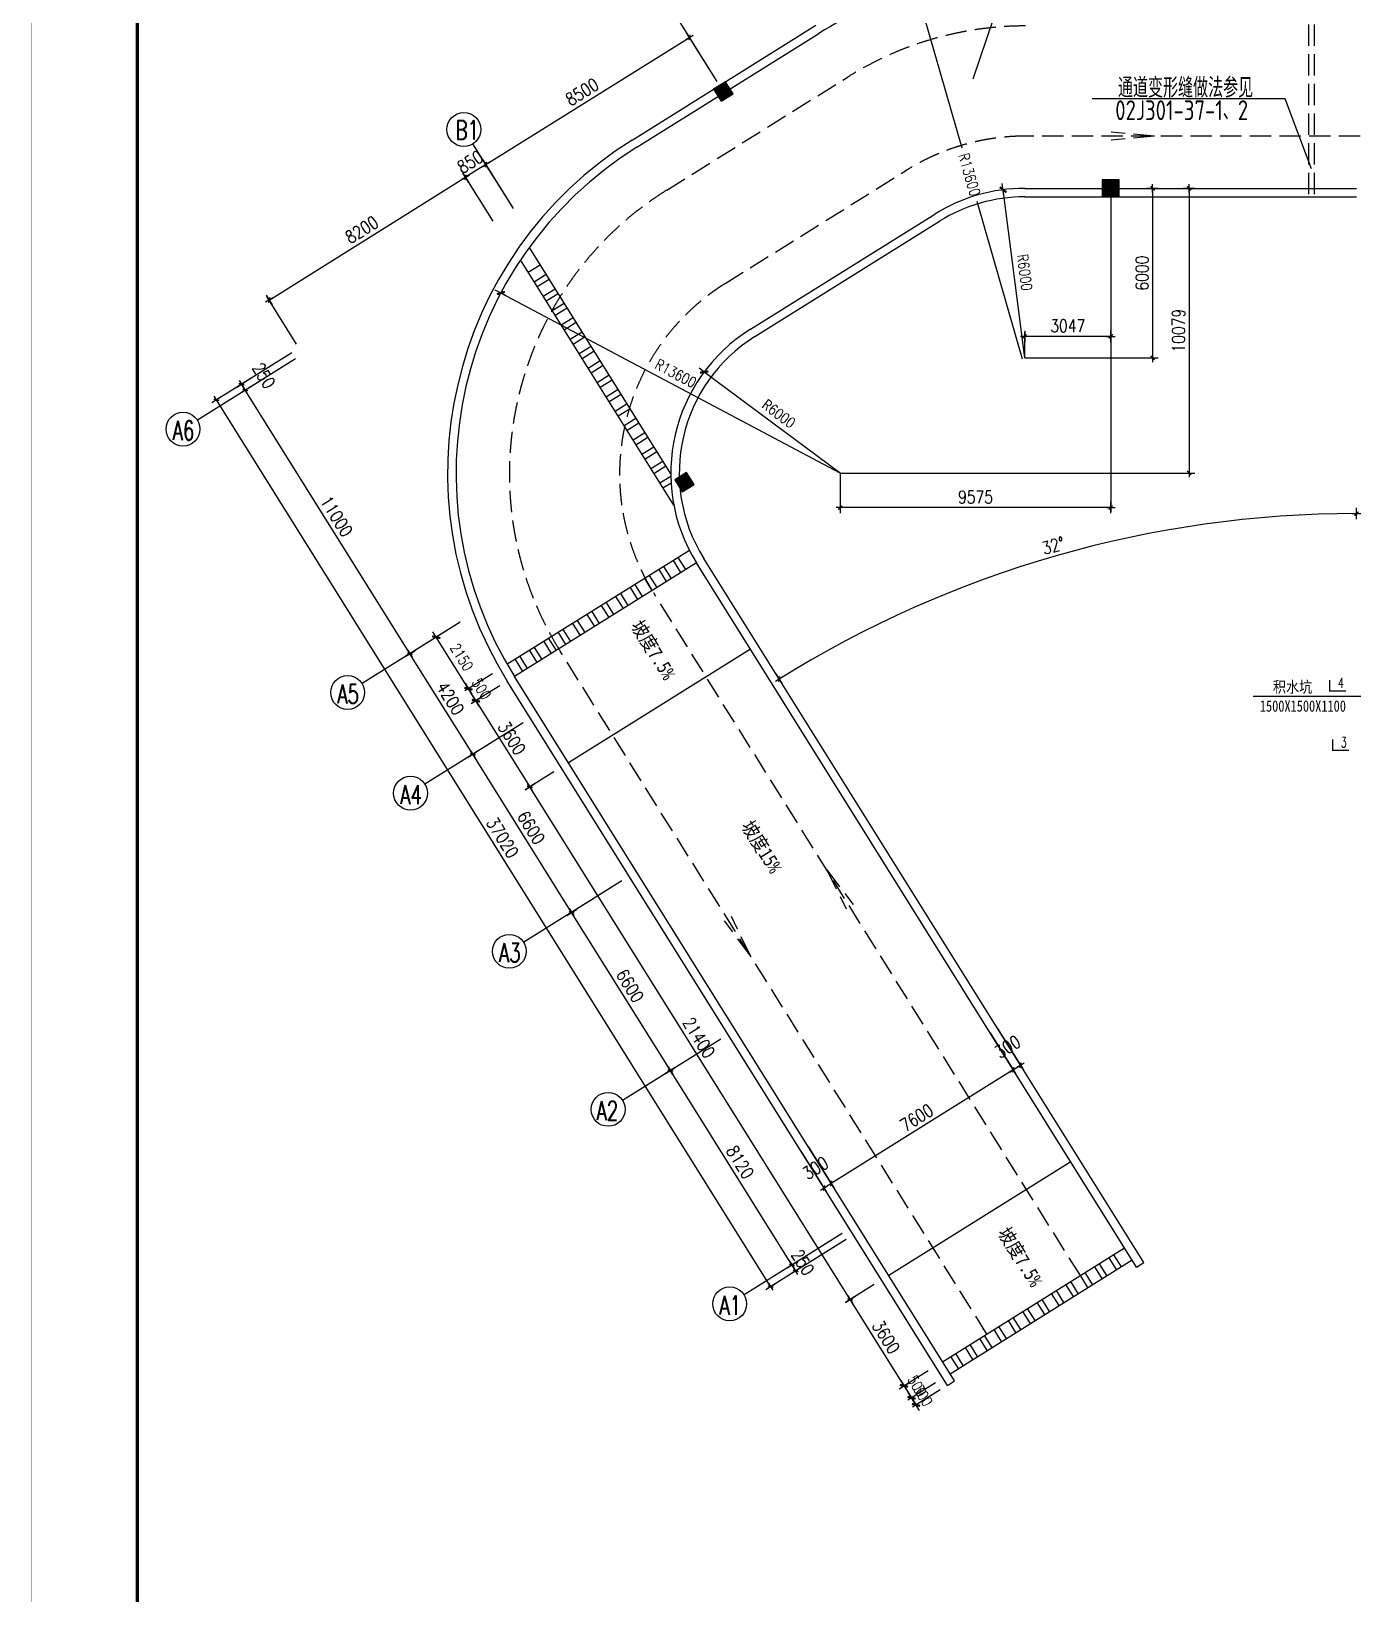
# Model space of a CAD drawing. Extents: x 953929 to 1132291, y -67290 to 107124.
# Drawn here: x 953929 to 1000710, y -5051 to 50266 of the extents above; entities that cross this region are included whole.
import ezdxf
from ezdxf.enums import TextEntityAlignment as Align

# ---------------------------------------------------------------- set-up
doc = ezdxf.new("R2010")
doc.units = 0
doc.header["$MEASUREMENT"] = 0
doc.linetypes.add('DASH', pattern=[0.35, 0.25, -0.1])
doc.layers.get('0').update_dxf_attribs({"linetype": 'CONTINUOUS'})
doc.layers.get('DEFPOINTS').update_dxf_attribs({"linetype": 'CONTINUOUS'})
for name, color, linetype in [('COLUMN', 4, 'CONTINUOUS'), ('DIM', 7, 'CONTINUOUS'), ('LAYER2', 1, 'CONTINUOUS'), ('WINDOWS', 4, 'CONTINUOUS'), ('柱子', 2, 'CONTINUOUS'), ('阳台', 4, 'CONTINUOUS')]:
    doc.layers.add(name, color=color, linetype=linetype)
doc.styles.add('CHINA', font='SimSun.ttf', dxfattribs={"width": 0.85, "height": 150})
doc.styles.add('DIM_FONT', font='SIMPLEX.shx', dxfattribs={"width": 0.8})
doc.styles.add('ROMANC', font='ROMANC', dxfattribs={"height": 0.2})
doc.styles.add('TSS', font='tssdeng.shx', dxfattribs={"width": 0.85, "bigfont": 'tssdchn.shx'})
doc.dimstyles.new('NORMAL', dxfattribs={"dimtxt": 450, "dimasz": 1, "dimexe": 150, "dimexo": 0, "dimgap": 150, "dimtad": 1, "dimdec": 0, "dimzin": 0, "dimdsep": 46, "dimtxsty": 'DIM_FONT', "dimblk1": '1', "dimblk2": '1', "dimsah": 1, "dimcen": 0, "dimclrd": 4, "dimclre": 4, "dimclrt": 4, "dimadec": 0, "dimazin": 0, "dimtfac": 1, "dimtdec": 0, "dimtmove": 0, "dimatfit": 3, "dimldrblk": '1', "dimfxl": 0, "dimtolj": 1, "dimtzin": 0, "dimarcsym": 0})
doc.dimstyles.get("Standard").update_dxf_attribs({"dimtxt": 375, "dimasz": 1, "dimexe": 150, "dimexo": 0, "dimgap": 200, "dimtad": 1, "dimdec": 0, "dimzin": 0, "dimdsep": 46, "dimtxsty": 'DIM_FONT', "dimblk1": '_DIMX', "dimblk2": '_DIMX', "dimsah": 1, "dimcen": 200, "dimclrd": 256, "dimclre": 256, "dimclrt": 4, "dimadec": 0, "dimazin": 0, "dimtfac": 1, "dimtdec": 0, "dimtix": 1, "dimtmove": 2, "dimatfit": 3, "dimldrblk": '_DIMX', "dimfxl": 0, "dimtolj": 1, "dimtzin": 0, "dimarcsym": 0})

# ---------------------------------------------------------------- blocks, each defined once
blk = doc.blocks.new('ZHU')
at = {"layer": '柱子'}
h = blk.add_hatch(color=256, dxfattribs=at)
h.paths.add_polyline_path([(300, -300), (300, 300), (-300, 300)])
h.paths.add_polyline_path([(-300, 300), (-300, -300), (300, -300)], flags=16)
blk.add_line((-300, 300), (300, -300), dxfattribs=at)
blk.add_lwpolyline([(-300, -300), (300, -300), (300, 300), (-300, 300)], close=True, dxfattribs=at)
blk = doc.blocks.new('1')
at = {"layer": 'DIM'}
for p, q in [((-150, 0), (150, 0)), ((0, -200), (0, 200))]:
    blk.add_line(p, q, dxfattribs=at)
at = {"layer": 'DIM', "const_width": 45}
blk.add_lwpolyline([(-71, -71), (71, 71)], dxfattribs=at)
blk = doc.blocks.new('*D39')
at = {"layer": 'DEFPOINTS', "color": 0}
for p in [(987877, 14807), (981432, 10779), (982249, 9473)]:
    blk.add_point(p, dxfattribs=at)
at = {"layer": 'DIM', "color": 4}
for p, q in [((987877, 14807), (988773, 13373)), ((988693, 13499), (982249, 9473)), ((981432, 10779), (982328, 9345))]:
    blk.add_line(p, q, dxfattribs=at)
for p, rotation in [((988694, 13500), 31.99999999999917), ((982249, 9473), 211.9999999999991)]:
    blk.add_blockref('1', p, dxfattribs=dict(at, rotation=rotation))
at = {"layer": 'DIM', "color": 4, "insert": (985273, 11804), "char_height": 450, "attachment_point": 5, "rotation": 32, "style": 'DIM_FONT'}
blk.add_mtext('\\A1;7600', dxfattribs=at)
blk = doc.blocks.new('*D40')
at = {"layer": 'DEFPOINTS', "color": 0}
for p in [(988132, 14966), (987877, 14807), (988948, 13659)]:
    blk.add_point(p, dxfattribs=at)
at = {"layer": 'DIM', "color": 4}
for p, q in [((988132, 14966), (989028, 13532)), ((987877, 14807), (988773, 13373)), ((988693, 13499), (988692, 13499)), ((988694, 13500), (988948, 13659)), ((988949, 13659), (988950, 13660))]:
    blk.add_line(p, q, dxfattribs=at)
for p, rotation in [((988948, 13659), 212.0000000000207), ((988694, 13500), 32.00000000002067)]:
    blk.add_blockref('1', p, dxfattribs=dict(at, rotation=rotation))
at = {"layer": 'DIM', "color": 4, "insert": (988492, 14311), "char_height": 450, "attachment_point": 5, "rotation": 32, "style": 'DIM_FONT'}
blk.add_mtext('\\A1;300', dxfattribs=at)
blk = doc.blocks.new('*D41')
at = {"layer": 'DEFPOINTS', "color": 0}
for p in [(981178, 10620), (981432, 10779), (981994, 9314)]:
    blk.add_point(p, dxfattribs=at)
at = {"layer": 'DIM', "color": 4}
for p, q in [((981178, 10620), (982074, 9186)), ((981432, 10779), (982328, 9345)), ((982249, 9473), (981994, 9314)), ((982249, 9473), (982250, 9474)), ((981993, 9313), (981993, 9313))]:
    blk.add_line(p, q, dxfattribs=at)
for p, rotation in [((981994, 9314), 32.00000000001653), ((982249, 9473), 212.0000000000165)]:
    blk.add_blockref('1', p, dxfattribs=dict(at, rotation=rotation))
at = {"layer": 'DIM', "color": 4, "insert": (981691, 10022), "char_height": 450, "attachment_point": 5, "rotation": 32, "style": 'DIM_FONT'}
blk.add_mtext('\\A1;300', dxfattribs=at)
blk = doc.blocks.new('*D42')
at = {"layer": 'DEFPOINTS', "color": 0}
for p in [(983768, 5895), (982919, 5364), (985676, 2842)]:
    blk.add_point(p, dxfattribs=at)
at = {"layer": 'DIM', "color": 4}
for p, q in [((983768, 5895), (982791, 5285)), ((984826, 2312), (982919, 5364)), ((985676, 2842), (984699, 2232))]:
    blk.add_line(p, q, dxfattribs=at)
for p, rotation in [((982919, 5364), 121.9999999999939), ((984826, 2311), 301.9999999999939)]:
    blk.add_blockref('1', p, dxfattribs=dict(at, rotation=rotation))
at = {"layer": 'DIM', "color": 4, "insert": (984190, 4037), "char_height": 450, "attachment_point": 5, "rotation": 302, "style": 'DIM_FONT'}
blk.add_mtext('\\A1;3600', dxfattribs=at)
blk = doc.blocks.new('*D43')
at = {"layer": 'DEFPOINTS', "color": 0}
for p in [(972428, 24044), (971578, 23513), (983768, 5895)]:
    blk.add_point(p, dxfattribs=at)
at = {"layer": 'DIM', "color": 4}
for p, q in [((972428, 24044), (971451, 23433)), ((982918, 5365), (971579, 23512)), ((983768, 5895), (982791, 5285))]:
    blk.add_line(p, q, dxfattribs=at)
for p, rotation in [((971578, 23513), 121.9999999999992), ((982919, 5364), 301.9999999999992)]:
    blk.add_blockref('1', p, dxfattribs=dict(at, rotation=rotation))
at = {"layer": 'DIM', "color": 4, "insert": (977566, 14637), "char_height": 450, "attachment_point": 5, "rotation": 302, "style": 'DIM_FONT'}
blk.add_mtext('\\A1;21400', dxfattribs=at)
blk = doc.blocks.new('_DIMX')
blk.add_line((-150, 0), (150, 0))
at = {"const_width": 50}
blk.add_lwpolyline([(-70, -70), (70, 70)], dxfattribs=at)
blk = doc.blocks.new('*D225')
at = {"linetype": 'ByBlock'}
for p, q in [((982755, 7361), (981778, 6751)), ((981905, 6832), (981904, 6833)), ((981906, 6830), (982171, 6406)), ((983020, 6937), (982043, 6327)), ((982171, 6405), (982172, 6404))]:
    blk.add_line(p, q, dxfattribs=at)
at = {"layer": 'DEFPOINTS', "color": 0, "linetype": 'ByBlock'}
for p in [(982755, 7361), (983020, 6937), (982171, 6406)]:
    blk.add_point(p, dxfattribs=at)
at = {"linetype": 'ByBlock', "xscale": 1.5, "yscale": 1.5, "zscale": 1.5}
for p, rotation in [((981906, 6830), 301.9999999999959), ((982171, 6406), 121.9999999999959)]:
    blk.add_blockref('_DIMX', p, dxfattribs=dict(at, rotation=rotation))
at = {"color": 4, "linetype": 'ByBlock', "insert": (982367, 6824), "char_height": 375, "attachment_point": 5, "rotation": 302, "style": 'DIM_FONT'}
blk.add_mtext('\\A1;500', dxfattribs=at)
blk = doc.blocks.new('*D226')
at = {"linetype": 'ByBlock'}
for p, q in [((983020, 6937), (982043, 6327)), ((983179, 6683), (982202, 6072)), ((982170, 6408), (982169, 6409)), ((982171, 6406), (982329, 6152)), ((982330, 6151), (982331, 6149))]:
    blk.add_line(p, q, dxfattribs=at)
at = {"layer": 'DEFPOINTS', "color": 0, "linetype": 'ByBlock'}
for p in [(983020, 6937), (983179, 6683), (982329, 6152)]:
    blk.add_point(p, dxfattribs=at)
at = {"linetype": 'ByBlock', "xscale": 1.5, "yscale": 1.5, "zscale": 1.5}
for p, rotation in [((982171, 6406), 301.9999999999921), ((982329, 6152), 121.9999999999921)]:
    blk.add_blockref('_DIMX', p, dxfattribs=dict(at, rotation=rotation))
at = {"color": 4, "linetype": 'ByBlock', "insert": (982579, 6484), "char_height": 375, "attachment_point": 5, "rotation": 302, "style": 'DIM_FONT'}
blk.add_mtext('\\A1;300', dxfattribs=at)
blk = doc.blocks.new('*D232')
at = {"linetype": 'ByBlock'}
blk.add_line((982568, 34625), (977752, 38200), dxfattribs=at)
at = {"layer": 'DEFPOINTS', "color": 0, "linetype": 'ByBlock'}
for p in [(977751, 38201), (982568, 34625)]:
    blk.add_point(p, dxfattribs=at)
at = {"linetype": 'ByBlock', "xscale": 1.5, "yscale": 1.5, "zscale": 1.5, "rotation": 143.4142786384486}
blk.add_blockref('_DIMX', (977751, 38201), dxfattribs=at)
at = {"color": 4, "linetype": 'ByBlock', "insert": (980391, 36724), "char_height": 375, "attachment_point": 5, "rotation": 323.4143, "style": 'DIM_FONT'}
blk.add_mtext('\\A1;R6000', dxfattribs=at)
blk = doc.blocks.new('*D233')
at = {"layer": 'DEFPOINTS', "color": 0}
for p in [(970520, 27097), (972428, 24044), (971578, 23513)]:
    blk.add_point(p, dxfattribs=at)
at = {"layer": 'DIM', "color": 4}
for p, q in [((970520, 27097), (969543, 26486)), ((969671, 26565), (971578, 23513)), ((972428, 24044), (971451, 23433))]:
    blk.add_line(p, q, dxfattribs=at)
for p, rotation in [((969671, 26566), 122.0000000000084), ((971578, 23513), 302.0000000000084)]:
    blk.add_blockref('1', p, dxfattribs=dict(at, rotation=rotation))
at = {"layer": 'DIM', "color": 4, "insert": (970942, 25238), "char_height": 450, "attachment_point": 5, "rotation": 302, "style": 'DIM_FONT'}
blk.add_mtext('\\A1;3600', dxfattribs=at)
blk = doc.blocks.new('*D241')
at = {"color": 4, "linetype": 'ByBlock'}
for p, q in [((978597, 14750), (976689, 13558)), ((981118, 6752), (976817, 13637)), ((982900, 7864), (980992, 6672))]:
    blk.add_line(p, q, dxfattribs=at)
at = {"layer": 'DEFPOINTS', "color": 0, "linetype": 'ByBlock'}
for p in [(978597, 14750), (976816, 13638), (982900, 7864)]:
    blk.add_point(p, dxfattribs=at)
at = {"color": 4, "linetype": 'ByBlock'}
for p, rotation in [((976816, 13638), 121.9999999999996), ((981119, 6751), 301.9999999999996)]:
    blk.add_blockref('1', p, dxfattribs=dict(at, rotation=rotation))
at = {"color": 4, "linetype": 'ByBlock', "insert": (979285, 10393), "char_height": 450, "attachment_point": 5, "rotation": 302, "style": 'DIM_FONT'}
blk.add_mtext('\\A1;8120', dxfattribs=at)
blk = doc.blocks.new('*D235')
at = {"layer": 'DEFPOINTS', "color": 0}
for p in [(963154, 38884), (960486, 37217), (982772, 7490)]:
    blk.add_point(p, dxfattribs=at)
at = {"layer": 'DIM', "color": 4}
for p, q in [((963154, 38884), (960359, 37137)), ((980103, 5823), (960486, 37216)), ((982772, 7490), (979976, 5743))]:
    blk.add_line(p, q, dxfattribs=at)
for p, rotation in [((960486, 37217), 122), ((980104, 5822), 302.0000000000001)]:
    blk.add_blockref('1', p, dxfattribs=dict(at, rotation=rotation))
at = {"layer": 'DIM', "color": 4, "insert": (970613, 21718), "char_height": 450, "attachment_point": 5, "rotation": 302, "style": 'DIM_FONT'}
blk.add_mtext('\\A1;37020', dxfattribs=at)
blk = doc.blocks.new('*D242')
at = {"color": 4, "linetype": 'ByBlock'}
for p, q in [((982900, 7864), (980992, 6672)), ((983032, 7652), (981124, 6460)), ((981118, 6752), (981118, 6753)), ((981251, 6539), (981119, 6751)), ((981252, 6539), (981252, 6538))]:
    blk.add_line(p, q, dxfattribs=at)
at = {"layer": 'DEFPOINTS', "color": 0, "linetype": 'ByBlock'}
for p in [(982900, 7864), (983032, 7652), (981119, 6751)]:
    blk.add_point(p, dxfattribs=at)
at = {"color": 4, "linetype": 'ByBlock'}
for p, rotation in [((981119, 6751), 302.0000000000202), ((981251, 6539), 122.0000000000203)]:
    blk.add_blockref('1', p, dxfattribs=dict(at, rotation=rotation))
at = {"color": 4, "linetype": 'ByBlock', "insert": (981503, 6844), "char_height": 450, "attachment_point": 5, "rotation": 302, "style": 'DIM_FONT'}
blk.add_mtext('\\A1;250', dxfattribs=at)
blk = doc.blocks.new('*D236')
at = {"layer": 'DEFPOINTS', "color": 0}
for p in [(974839, 20185), (973058, 19072), (978337, 14588)]:
    blk.add_point(p, dxfattribs=at)
at = {"layer": 'DIM', "color": 4}
for p, q in [((974839, 20185), (972931, 18993)), ((976555, 13476), (973059, 19071))]:
    blk.add_line(p, q, dxfattribs=at)
for p, rotation in [((973058, 19072), 121.9999999999806), ((976556, 13475), 301.9999999999806)]:
    blk.add_blockref('1', p, dxfattribs=dict(at, rotation=rotation))
at = {"layer": 'DIM', "color": 4, "insert": (975125, 16472), "char_height": 450, "attachment_point": 5, "rotation": 302, "style": 'DIM_FONT'}
blk.add_mtext('\\A1;6600', dxfattribs=at)
blk = doc.blocks.new('*D237')
at = {"layer": 'DEFPOINTS', "color": 0}
for p in [(971342, 25782), (969561, 24669), (974839, 20185)]:
    blk.add_point(p, dxfattribs=at)
at = {"layer": 'DIM', "color": 4}
for p, q in [((971342, 25782), (969434, 24590)), ((973058, 19073), (969561, 24668))]:
    blk.add_line(p, q, dxfattribs=at)
for p, rotation in [((969561, 24669), 121.9999999999806), ((973058, 19072), 301.9999999999806)]:
    blk.add_blockref('1', p, dxfattribs=dict(at, rotation=rotation))
at = {"layer": 'DIM', "color": 4, "insert": (971627, 22069), "char_height": 450, "attachment_point": 5, "rotation": 302, "style": 'DIM_FONT'}
blk.add_mtext('\\A1;6600', dxfattribs=at)
blk = doc.blocks.new('*D239')
at = {"layer": 'DEFPOINTS', "color": 0}
for p in [(969116, 29344), (967335, 28231), (971342, 25782)]:
    blk.add_point(p, dxfattribs=at)
at = {"layer": 'DIM', "color": 4}
for p, q in [((969116, 29344), (967208, 28152)), ((969560, 24670), (967336, 28230))]:
    blk.add_line(p, q, dxfattribs=at)
for p, rotation in [((967335, 28231), 121.9999999999806), ((969561, 24669), 301.9999999999806)]:
    blk.add_blockref('1', p, dxfattribs=dict(at, rotation=rotation))
at = {"layer": 'DIM', "color": 4, "insert": (968766, 26649), "char_height": 450, "attachment_point": 5, "rotation": 302, "style": 'DIM_FONT'}
blk.add_mtext('\\A1;4200', dxfattribs=at)
blk = doc.blocks.new('*D238')
at = {"layer": 'DEFPOINTS', "color": 0}
for p in [(963287, 38672), (961506, 37560), (969116, 29344)]:
    blk.add_point(p, dxfattribs=at)
at = {"layer": 'DIM', "color": 4}
for p, q in [((963287, 38672), (961379, 37480)), ((967335, 28232), (961506, 37559))]:
    blk.add_line(p, q, dxfattribs=at)
for p, rotation in [((961506, 37560), 121.9999999999806), ((967335, 28231), 301.9999999999806)]:
    blk.add_blockref('1', p, dxfattribs=dict(at, rotation=rotation))
at = {"layer": 'DIM', "color": 4, "insert": (964739, 33094), "char_height": 450, "attachment_point": 5, "rotation": 302, "style": 'DIM_FONT'}
blk.add_mtext('\\A1;11000', dxfattribs=at)
blk = doc.blocks.new('*D240')
at = {"layer": 'DEFPOINTS', "color": 0}
for p in [(963154, 38884), (963287, 38672), (961373, 37772)]:
    blk.add_point(p, dxfattribs=at)
at = {"layer": 'DIM', "color": 4}
for p, q in [((963154, 38884), (961246, 37692)), ((961373, 37772), (961372, 37773)), ((961506, 37560), (961373, 37772)), ((961506, 37559), (961507, 37558))]:
    blk.add_line(p, q, dxfattribs=at)
for p, rotation in [((961373, 37772), 301.9999999999802), ((961506, 37560), 121.9999999999801)]:
    blk.add_blockref('1', p, dxfattribs=dict(at, rotation=rotation))
at = {"layer": 'DIM', "color": 4, "insert": (962162, 38075), "char_height": 450, "attachment_point": 5, "rotation": 302, "style": 'DIM_FONT'}
blk.add_mtext('\\A1;250', dxfattribs=at)
blk = doc.blocks.new('*D234')
at = {"color": 4, "linetype": 'ByBlock'}
for p, q in [((1210621, 114138), (1217828, 118641)), ((1218802, 117083), (1217749, 118769)), ((1211594, 112579), (1210541, 114265))]:
    blk.add_line(p, q, dxfattribs=at)
at = {"layer": 'DEFPOINTS', "color": 0, "linetype": 'ByBlock'}
for p in [(1217829, 118642), (1218802, 117083), (1211594, 112579)]:
    blk.add_point(p, dxfattribs=at)
at = {"color": 4, "linetype": 'ByBlock'}
for p, rotation in [((1217829, 118642), 31.99999999999974), ((1210620, 114138), 211.9999999999997)]:
    blk.add_blockref('1', p, dxfattribs=dict(at, rotation=rotation))
at = {"color": 4, "linetype": 'ByBlock', "insert": (1214026, 116708), "char_height": 450, "attachment_point": 5, "rotation": 32, "style": 'DIM_FONT'}
blk.add_mtext('\\A1;8500', dxfattribs=at)
blk = doc.blocks.new('*D256')
at = {"linetype": 'ByBlock'}
for p, q in [((969116, 29344), (968139, 28733)), ((969405, 26991), (968267, 28812)), ((970255, 27521), (969278, 26910))]:
    blk.add_line(p, q, dxfattribs=at)
at = {"layer": 'DEFPOINTS', "color": 0, "linetype": 'ByBlock'}
for p in [(969116, 29344), (968266, 28813), (970255, 27521)]:
    blk.add_point(p, dxfattribs=at)
at = {"linetype": 'ByBlock', "xscale": 1.5, "yscale": 1.5, "zscale": 1.5}
for p, rotation in [((968266, 28813), 121.9999999999732), ((969406, 26990), 301.9999999999732)]:
    blk.add_blockref('_DIMX', p, dxfattribs=dict(at, rotation=rotation))
at = {"color": 4, "linetype": 'ByBlock', "insert": (969165, 28107), "char_height": 375, "attachment_point": 5, "rotation": 302, "style": 'DIM_FONT'}
blk.add_mtext('\\A1;2150', dxfattribs=at)
blk = doc.blocks.new('*D257')
at = {"linetype": 'ByBlock'}
blk.add_line((982568, 34625), (970556, 40999), dxfattribs=at)
at = {"layer": 'DEFPOINTS', "color": 0, "linetype": 'ByBlock'}
for p in [(970555, 40999), (982568, 34625)]:
    blk.add_point(p, dxfattribs=at)
at = {"linetype": 'ByBlock', "xscale": 1.5, "yscale": 1.5, "zscale": 1.5, "rotation": 152.0508224333466}
blk.add_blockref('_DIMX', (970555, 40999), dxfattribs=at)
at = {"color": 4, "linetype": 'ByBlock', "insert": (976744, 38154), "char_height": 375, "attachment_point": 5, "rotation": 332.0508, "style": 'DIM_FONT'}
blk.add_mtext('\\A1;R13600', dxfattribs=at)
blk = doc.blocks.new('*D258')
at = {"linetype": 'ByBlock'}
blk.add_line((989096, 38704), (988332, 44654), dxfattribs=at)
at = {"layer": 'DEFPOINTS', "color": 0, "linetype": 'ByBlock'}
for p in [(988332, 44655), (989096, 38704)]:
    blk.add_point(p, dxfattribs=at)
at = {"linetype": 'ByBlock', "xscale": 1.5, "yscale": 1.5, "zscale": 1.5, "rotation": 97.3192588160212}
blk.add_blockref('_DIMX', (988332, 44655), dxfattribs=at)
at = {"color": 4, "linetype": 'ByBlock', "insert": (989099, 41728), "char_height": 375, "attachment_point": 5, "rotation": 277.3193, "style": 'DIM_FONT'}
blk.add_mtext('\\A1;R6000', dxfattribs=at)
blk = doc.blocks.new('*D259')
at = {"linetype": 'ByBlock'}
for p, q in [((970255, 27521), (969278, 26910)), ((969405, 26991), (969404, 26992)), ((969671, 26566), (969406, 26990)), ((970520, 27097), (969543, 26486)), ((969671, 26564), (969672, 26563))]:
    blk.add_line(p, q, dxfattribs=at)
at = {"layer": 'DEFPOINTS', "color": 0, "linetype": 'ByBlock'}
for p in [(970255, 27521), (969406, 26990), (970520, 27097)]:
    blk.add_point(p, dxfattribs=at)
at = {"linetype": 'ByBlock', "xscale": 1.5, "yscale": 1.5, "zscale": 1.5}
for p, rotation in [((969406, 26990), 302.0000000000107), ((969671, 26566), 122.0000000000107)]:
    blk.add_blockref('_DIMX', p, dxfattribs=dict(at, rotation=rotation))
at = {"color": 4, "linetype": 'ByBlock', "insert": (969867, 26983), "char_height": 375, "attachment_point": 5, "rotation": 302, "style": 'DIM_FONT'}
blk.add_mtext('\\A1;500', dxfattribs=at)
blk = doc.blocks.new('*D260')
at = {"color": 4, "linetype": 'ByBlock'}
for p, q in [((970024, 45546), (969305, 45096)), ((970999, 43988), (969946, 45673)), ((970278, 43537), (969225, 45223))]:
    blk.add_line(p, q, dxfattribs=at)
at = {"layer": 'DEFPOINTS', "color": 0, "linetype": 'ByBlock'}
for p in [(969304, 45096), (970999, 43988), (970278, 43537)]:
    blk.add_point(p, dxfattribs=at)
at = {"color": 4, "linetype": 'ByBlock'}
for p, rotation in [((970025, 45546), 31.99999999999469), ((969304, 45096), 211.9999999999947)]:
    blk.add_blockref('1', p, dxfattribs=dict(at, rotation=rotation))
at = {"color": 4, "linetype": 'ByBlock', "insert": (969466, 45639), "char_height": 450, "attachment_point": 5, "rotation": 32, "style": 'DIM_FONT'}
blk.add_mtext('\\A1;850', dxfattribs=at)
blk = doc.blocks.new('*D261')
at = {"color": 4, "linetype": 'ByBlock'}
for p, q in [((962351, 40751), (969303, 45095)), ((970278, 43537), (969225, 45223)), ((963324, 39192), (962271, 40878))]:
    blk.add_line(p, q, dxfattribs=at)
at = {"layer": 'DEFPOINTS', "color": 0, "linetype": 'ByBlock'}
for p in [(969304, 45096), (970278, 43537), (963324, 39192)]:
    blk.add_point(p, dxfattribs=at)
at = {"color": 4, "linetype": 'ByBlock'}
for p, rotation in [((969304, 45096), 31.99999999999967), ((962350, 40751), 211.9999999999997)]:
    blk.add_blockref('1', p, dxfattribs=dict(at, rotation=rotation))
at = {"color": 4, "linetype": 'ByBlock', "insert": (965629, 43241), "char_height": 450, "attachment_point": 5, "rotation": 32, "style": 'DIM_FONT'}
blk.add_mtext('\\A1;8200', dxfattribs=at)
blk = doc.blocks.new('*D454')
at = {"layer": 'DEFPOINTS', "color": 0}
for p in [(1000844, 44604), (993705, 32524), (977735, 31605), (1000844, 14555), (993314, 6672)]:
    blk.add_point(p, dxfattribs=at)
at = {"layer": 'WINDOWS', "color": 4}
blk.add_arc((1000844, -5378), 38568, 90.0015, 121.9985, dxfattribs=at)
for p, rotation in [((1000844, 33190), 0.0007427916194452599), ((980406, 27330), 211.9992572083808)]:
    blk.add_blockref('1', p, dxfattribs=dict(at, rotation=rotation))
at = {"layer": 'WINDOWS', "color": 4, "insert": (990109, 32057), "char_height": 450, "attachment_point": 5, "rotation": 16, "style": 'DIM_FONT'}
blk.add_mtext('\\A1;32°', dxfattribs=at)
blk = doc.blocks.new('*D478')
at = {"linetype": 'ByBlock'}
for p, q in [((985268, 51726), (986869, 46144)), ((989016, 38654), (987416, 44236))]:
    blk.add_line(p, q, dxfattribs=at)
at = {"layer": 'DEFPOINTS', "color": 0, "linetype": 'ByBlock'}
for p in [(985268, 51727), (989016, 38654)]:
    blk.add_point(p, dxfattribs=at)
at = {"linetype": 'ByBlock', "xscale": 1.5, "yscale": 1.5, "zscale": 1.5, "rotation": 106}
blk.add_blockref('_DIMX', (985268, 51727), dxfattribs=at)
at = {"color": 4, "linetype": 'ByBlock', "insert": (987142, 45190), "char_height": 375, "attachment_point": 5, "rotation": 286, "style": 'DIM_FONT'}
blk.add_mtext('\\A1;R13600', dxfattribs=at)
blk = doc.blocks.new('*D509')
at = {"color": 4, "linetype": 'ByBlock'}
for p, q in [((992144, 44404), (992144, 39312)), ((989096, 38704), (989096, 39612)), ((992143, 39462), (989097, 39462))]:
    blk.add_line(p, q, dxfattribs=at)
at = {"layer": 'DEFPOINTS', "color": 0, "linetype": 'ByBlock'}
for p in [(992144, 44404), (989096, 39462), (989096, 38704)]:
    blk.add_point(p, dxfattribs=at)
at = {"color": 4, "linetype": 'ByBlock', "rotation": 180}
blk.add_blockref('1', (989096, 39462), dxfattribs=at)
at = {"color": 4, "linetype": 'ByBlock'}
blk.add_blockref('1', (992144, 39462), dxfattribs=at)
at = {"color": 4, "linetype": 'ByBlock', "insert": (990620, 39837), "char_height": 450, "attachment_point": 5, "style": 'DIM_FONT'}
blk.add_mtext('\\A1;3047', dxfattribs=at)
blk = doc.blocks.new('*D510')
at = {"color": 4, "linetype": 'ByBlock'}
for p, q in [((992444, 44704), (993776, 44704)), ((993626, 44703), (993626, 38705)), ((989096, 38704), (993776, 38704))]:
    blk.add_line(p, q, dxfattribs=at)
at = {"layer": 'DEFPOINTS', "color": 0, "linetype": 'ByBlock'}
for p in [(992444, 44704), (989096, 38704), (993626, 38704)]:
    blk.add_point(p, dxfattribs=at)
at = {"color": 4, "linetype": 'ByBlock'}
for p, rotation in [((993626, 44704), 90), ((993626, 38704), 270)]:
    blk.add_blockref('1', p, dxfattribs=dict(at, rotation=rotation))
at = {"color": 4, "linetype": 'ByBlock', "insert": (993251, 41704), "char_height": 450, "attachment_point": 5, "rotation": 90, "style": 'DIM_FONT'}
blk.add_mtext('\\A1;6000', dxfattribs=at)
blk = doc.blocks.new('*D511')
at = {"layer": 'DEFPOINTS', "color": 0}
for p in [(992144, 44404), (982568, 34625), (982568, 33401)]:
    blk.add_point(p, dxfattribs=at)
at = {"layer": 'WINDOWS', "color": 4}
for p, q in [((992144, 44404), (992144, 33251)), ((982568, 34625), (982568, 33251)), ((992143, 33401), (982569, 33401))]:
    blk.add_line(p, q, dxfattribs=at)
at = {"layer": 'WINDOWS', "color": 4, "rotation": 180}
blk.add_blockref('1', (982568, 33401), dxfattribs=at)
at = {"layer": 'WINDOWS', "color": 4}
blk.add_blockref('1', (992144, 33401), dxfattribs=at)
at = {"layer": 'WINDOWS', "color": 4, "insert": (987356, 33776), "char_height": 450, "attachment_point": 5, "style": 'DIM_FONT'}
blk.add_mtext('\\A1;9575', dxfattribs=at)
blk = doc.blocks.new('*D512')
at = {"layer": 'DEFPOINTS', "color": 0}
for p in [(992444, 44704), (982568, 34625), (994920, 34625)]:
    blk.add_point(p, dxfattribs=at)
at = {"layer": 'WINDOWS', "color": 4}
for p, q in [((992444, 44704), (995070, 44704)), ((994920, 44703), (994920, 34626)), ((982568, 34625), (995070, 34625))]:
    blk.add_line(p, q, dxfattribs=at)
for p, rotation in [((994920, 44704), 90), ((994920, 34625), 270)]:
    blk.add_blockref('1', p, dxfattribs=dict(at, rotation=rotation))
at = {"layer": 'WINDOWS', "color": 4, "insert": (994545, 39665), "char_height": 450, "attachment_point": 5, "rotation": 90, "style": 'DIM_FONT'}
blk.add_mtext('\\A1;10079', dxfattribs=at)

msp = doc.modelspace()

# ---------------------------------------------------------------- hatches: boundary and pattern name
at = {"layer": 'WINDOWS'}
for points in [[(978350.88, 47790.621), (978774.904, 48055.58), (978509.945, 48479.604), (978085.921, 48214.645)], [(976971.584, 33957.778), (977395.608, 34222.737), (977130.648, 34646.761), (976706.624, 34381.802)]]:
    msp.add_hatch(color=256, dxfattribs=at).paths.add_polyline_path(points)

# ---------------------------------------------------------------- linework, layer by layer
msp.add_line((989011.352, 53758.54), (987257.75, 48575.472))
for points, const_width in [([(1132285.366, -19031.938), (953935.366, -19031.938), (953935.366, 107118.062), (1132285.366, 107118.062)], 12), ([(1130785.366, 105618.062), (1130785.366, -17531.938), (957685.366, -17531.938), (957685.366, 105618.062)], 120)]:
    msp.add_lwpolyline(points, close=True, dxfattribs=dict(const_width=const_width))
at = {"layer": 'DIM'}
for p, q in [((978207.378, 48492.043), (976773.366, 50786.942)), ((970998.969, 43987.729), (969564.957, 46282.628)), ((991905.96, 44704.176), (992381.148, 44704.176)), ((963286.85, 38672.364), (959809.853, 36499.695)), ((969115.962, 29343.835), (965638.965, 27171.166)), ((1001831.39, 26714.713), (997184.427, 26714.713)), ((971341.623, 25782.033), (967864.626, 23609.364)), ((974839.09, 20184.916), (971362.093, 18012.247)), ((978336.557, 14587.798), (974859.56, 12415.129)), ((982639.502, 7701.648), (979162.505, 5528.979))]:
    msp.add_line(p, q, dxfattribs=at)
for points in [[(974715.524, 28987.446, 0, 60, 0), (974938.778, 28655.546, 0, 0, 0), (976082.956, 26954.559, 0, 0, 0)], [(978627.888, 21895.966, 0, 60, 0), (978851.142, 21564.066, 0, 0, 0), (979995.32, 19863.079, 0, 0, 0)], [(987705.591, 7499.399, 0, 60, 0), (987928.845, 7167.499, 0, 0, 0), (989073.023, 5466.512, 0, 0, 0)]]:
    msp.add_lwpolyline(points, format="xyseb", dxfattribs=at)
for centre in [(969245.192, 46790.319), (959301.024, 36181.744), (965130.136, 26853.215), (967355.797, 23291.413), (970853.264, 17694.295), (974350.731, 12097.178), (978653.676, 5211.027)]:
    msp.add_circle(centre, 600, dxfattribs=at)
at = {"layer": 'LAYER2', "color": 4, "const_width": 48}
for points in [[(999895.244, 27298.517), (999895.244, 26914.517), (1000471.244, 26914.517)], [(999996.535, 25193.188), (999996.535, 24809.188), (1000572.535, 24809.188)]]:
    msp.add_lwpolyline(points, dxfattribs=at)
at = {"layer": 'WINDOWS', "color": 8, "linetype": 'DASH', "ltscale": 3000}
for p, q in [((999143.554, 52604.176), (999143.554, 44404.176)), ((999343.554, 52604.176), (999343.554, 44404.176)), ((976426.687, 44642.607), (982845.531, 48653.546)), ((1117518.554, 46554.176), (989125.074, 46554.176)), ((993695.482, 46554.176), (992160.141, 46696.572)), ((993695.482, 46554.176), (992160.141, 46411.779)), ((978493.374, 41335.22), (984912.216, 45346.158)), ((991066.948, 6211.009), (975964.252, 30380.375)), ((987759.561, 4144.324), (972656.862, 28313.694)), ((982090.117, 20576.941), (983024.203, 19350.144)), ((982090.117, 20576.941), (982782.65, 19199.282)), ((979390.393, 17537.792), (978713.756, 18923.328)), ((979390.393, 17537.792), (978470.483, 18775.254))]:
    msp.add_line(p, q, dxfattribs=at)
at = {"layer": 'WINDOWS'}
for p, q in [((975202.559, 46412.92), (981706.205, 50476.849)), ((975361.535, 46158.506), (981809.481, 50187.63)), ((999247.877, 45394.348), (998320.941, 47874.553)), ((989096.4, 44704.176), (1000843.554, 44704.176)), ((989096.4, 44404.176), (1000843.554, 44404.176)), ((979388.919, 39713.339), (985916.884, 43792.464)), ((979547.895, 39458.925), (986075.86, 43538.05)), ((976568.476, 34602.885), (971562.413, 42614.26)), ((976677.885, 33484.254), (971251.787, 42167.826)), ((971521.743, 41735.805), (971945.767, 42000.765)), ((971733.711, 41396.586), (972157.735, 41661.546)), ((971839.695, 41226.976), (972263.719, 41491.936)), ((972051.663, 40887.757), (972475.687, 41152.717)), ((972157.646, 40718.148), (972581.67, 40983.107)), ((972369.614, 40378.928), (972793.638, 40643.888)), ((972475.598, 40209.319), (972899.622, 40474.278)), ((972687.566, 39870.099), (973111.59, 40135.059)), ((972793.55, 39700.49), (973217.574, 39965.449)), ((973005.517, 39361.271), (973429.541, 39626.23)), ((973111.501, 39191.661), (973535.525, 39456.621)), ((973323.469, 38852.442), (973747.493, 39117.401)), ((973429.453, 38682.832), (973853.477, 38947.792)), ((973641.42, 38343.613), (974065.444, 38608.573)), ((973747.404, 38174.003), (974171.428, 38438.963)), ((973959.372, 37834.784), (974383.396, 38099.744)), ((974065.356, 37665.174), (974489.38, 37930.134)), ((974277.323, 37325.955), (974701.348, 37590.915)), ((974383.307, 37156.346), (974807.331, 37421.305)), ((974595.275, 36817.126), (975019.299, 37082.086)), ((974701.259, 36647.517), (975125.283, 36912.476)), ((974913.227, 36308.297), (975337.251, 36573.257)), ((975019.21, 36138.688), (975443.234, 36403.647)), ((975231.178, 35799.469), (975655.202, 36064.428)), ((975337.162, 35629.859), (975761.186, 35894.819)), ((975549.13, 35290.64), (975973.154, 35555.599)), ((975655.114, 35121.03), (976079.138, 35385.99)), ((975867.081, 34781.811), (976291.105, 35046.771)), ((975973.065, 34612.201), (976397.089, 34877.161)), ((976185.033, 34272.982), (976569.478, 34513.21)), ((976291.017, 34103.372), (976578.203, 34282.826)), ((977232.885, 31880.618), (970770.022, 27842.171)), ((977098.525, 31207.069), (976833.565, 31631.093)), ((993314.187, 6671.897), (977734.561, 31604.511)), ((977480.146, 31445.535), (971034.982, 27418.147)), ((976080.867, 30571.166), (975815.908, 30995.19)), ((976420.086, 30783.134), (976155.127, 31207.158)), ((976589.696, 30889.117), (976324.736, 31313.141)), ((976928.915, 31101.085), (976663.956, 31525.109)), ((993059.773, 6512.921), (977480.146, 31445.535)), ((975402.429, 30147.23), (975137.469, 30571.254)), ((975572.038, 30253.214), (975307.079, 30677.238)), ((975911.258, 30465.182), (975646.298, 30889.206)), ((974384.771, 29511.327), (974119.811, 29935.351)), ((974554.381, 29617.311), (974289.421, 30041.335)), ((974893.6, 29829.279), (974628.64, 30253.303)), ((975063.209, 29935.263), (974798.25, 30359.287)), ((973536.723, 28981.408), (973271.763, 29405.432)), ((973875.942, 29193.376), (973610.983, 29617.4)), ((974045.552, 29299.36), (973780.592, 29723.384)), ((972519.065, 28345.505), (972254.106, 28769.529)), ((972858.284, 28557.473), (972593.325, 28981.497)), ((973027.894, 28663.456), (972762.934, 29087.481)), ((973367.113, 28875.424), (973102.154, 29299.448)), ((971840.627, 27921.57), (971575.667, 28345.594)), ((972010.236, 28027.553), (971745.277, 28451.577)), ((972349.456, 28239.521), (972084.496, 28663.545)), ((979387.857, 28392.562), (972942.692, 24365.174)), ((971331.798, 27603.618), (971066.838, 28027.642)), ((971501.407, 27709.602), (971236.448, 28133.626)), ((986360.193, 2326.559), (970780.568, 27259.171)), ((986614.607, 2485.535), (971034.982, 27418.147)), ((990728.134, 10244.336), (984282.97, 6216.948)), ((986190.678, 3163.977), (992635.843, 7191.363)), ((986455.638, 2739.953), (992900.803, 6767.339)), ((992349.572, 6422.892), (992084.612, 6846.916)), ((992519.181, 6528.875), (992254.222, 6952.9)), ((993059.773, 6512.921), (993314.187, 6671.897)), ((991331.914, 5786.989), (991066.955, 6211.013)), ((991501.524, 5892.972), (991236.564, 6316.996)), ((991840.743, 6104.94), (991575.783, 6528.964)), ((992010.353, 6210.924), (991745.393, 6634.948)), ((990314.256, 5151.085), (990049.297, 5575.109)), ((990483.866, 5257.069), (990218.906, 5681.093)), ((990823.085, 5469.037), (990558.126, 5893.061)), ((990992.695, 5575.021), (990727.735, 5999.045)), ((989466.208, 4621.166), (989201.249, 5045.19)), ((989805.428, 4833.134), (989540.468, 5257.158)), ((989975.037, 4939.118), (989710.078, 5363.142)), ((988787.77, 4197.231), (988522.81, 4621.255)), ((988957.379, 4303.215), (988692.42, 4727.239)), ((989296.599, 4515.182), (989031.639, 4939.206)), ((987770.112, 3561.328), (987505.153, 3985.352)), ((987939.722, 3667.311), (987674.762, 4091.336)), ((988278.941, 3879.279), (988013.981, 4303.303)), ((988448.551, 3985.263), (988183.591, 4409.287)), ((986752.454, 2925.424), (986487.495, 3349.449)), ((986922.064, 3031.408), (986657.104, 3455.432)), ((987261.283, 3243.376), (986996.324, 3667.4)), ((987430.893, 3349.36), (987165.933, 3773.384)), ((986360.193, 2326.559), (986614.607, 2485.535))]:
    msp.add_line(p, q, dxfattribs=at)
for centre, radius, start, end in [((989016.383, 38654.176), 13600, 90, 122), ((982568.435, 34625.051), 13900, 122, 212), ((982568.435, 34625.051), 13600, 122, 212), ((989096.4, 38704.176), 6000, 90, 122), ((989096.4, 38704.176), 5700, 90, 122), ((982568.435, 34625.051), 6000, 122, 212), ((982568.435, 34625.051), 5700, 122, 212)]:
    msp.add_arc(centre, radius, start, end, dxfattribs=at)
at = {"layer": 'WINDOWS', "color": 8, "linetype": 'DASH', "ltscale": 3000}
for centre, radius, start, end in [((989125.074, 38604.176), 11850, 90, 122), ((989125.074, 38604.176), 7950, 90, 122), ((982706.232, 34593.238), 11850, 122, 212), ((982706.232, 34593.238), 7950, 122, 212)]:
    msp.add_arc(centre, radius, start, end, dxfattribs=at)
at = {"layer": '柱子'}
for p, q in [((991843.554, 45004.176), (992443.554, 44404.176)), ((991843.554, 45004.176), (992443.554, 44404.176)), ((991843.554, 45004.176), (992443.554, 44404.176)), ((977395.608, 34222.737), (976706.624, 34381.802))]:
    msp.add_line(p, q, dxfattribs=at)
for points in [[(978509.945, 48479.604), (978085.921, 48214.645), (978350.88, 47790.621), (978774.904, 48055.58)], [(978509.945, 48479.604), (978085.921, 48214.645), (978350.88, 47790.621), (978774.904, 48055.58)], [(991843.554, 44404.176), (992443.554, 44404.176), (992443.554, 45004.176), (991843.554, 45004.176)], [(991843.554, 44404.176), (992443.554, 44404.176), (992443.554, 45004.176), (991843.554, 45004.176)], [(991843.554, 44404.176), (992443.554, 44404.176), (992443.554, 45004.176), (991843.554, 45004.176)], [(977130.648, 34646.761), (976706.624, 34381.802), (976971.584, 33957.778), (977395.608, 34222.737)], [(977130.648, 34646.761), (976706.624, 34381.802), (976971.584, 33957.778), (977395.608, 34222.737)]]:
    msp.add_lwpolyline(points, close=True, dxfattribs=at)
at = {"layer": '阳台'}
msp.add_line((998320.941, 47874.553), (991481.11, 47874.553), dxfattribs=at)

# ---------------------------------------------------------------- block references
at = {"layer": '柱子'}
msp.add_blockref('ZHU', (992143.554, 44704.176), dxfattribs=at)

# ---------------------------------------------------------------- texts
at = {"layer": 'COLUMN', "style": 'TSS', "width": 0.8}
for s, p in [('通道变形缝做法参见', (994791.279, 48266.094)), ('02J301-37-1、2', (994654.7, 47470.092))]:
    msp.add_text(s, height=700, dxfattribs=at).set_placement(p, align=Align.MIDDLE_CENTER)
at = {"layer": 'DIM'}
for s, height, style, width, p in [('B1', 675, 'DIM_FONT', 0.7, (968945.959, 46433.374)), ('A6', 675, 'DIM_FONT', 0.7, (958932.767, 35794.426)), ('A5', 675, 'DIM_FONT', 0.7, (964761.879, 26465.897)), ('积水坑', 400, 'CHINA', 0.85, (997883.795, 26853.519)), ('1500X1500X1100', 400, 'CHINA', 0.8, (997421.374, 26177.296)), ('A4', 675, 'DIM_FONT', 0.7, (966987.54, 22904.095)), ('A3', 675, 'DIM_FONT', 0.7, (970485.007, 17306.977)), ('A2', 675, 'DIM_FONT', 0.7, (973938.087, 11709.86)), ('A1', 675, 'DIM_FONT', 0.7, (978285.419, 4823.709))]:
    msp.add_text(s, height=height, dxfattribs=dict(at, style=style, width=width)).set_placement(p)
at = {"layer": 'DIM', "style": 'CHINA', "width": 0.85}
for s, p in [('坡度7.5%', (975128.001, 29220.524)), ('坡度15%', (979040.364, 22129.045)), ('坡度7.5%', (988118.068, 7732.478))]:
    msp.add_text(s, height=500, rotation=301.7675691, dxfattribs=at).set_placement(p)
at = {"layer": '阳台', "style": 'ROMANC', "width": 0.66}
for s, p in [('4', (1000190.435, 27019.985)), ('3', (1000291.726, 24914.656))]:
    msp.add_text(s, height=360, dxfattribs=at).set_placement(p)

# ---------------------------------------------------------------- dimensions: what is measured, and where the dimension line sits
at = {"layer": 'DIM'}
for p1, p2, distance, picture, middle, set_off in [((970998.969, 43987.729), (978207.378, 48492.043), 1837.81, '*D234', (973430.563, 48116.455), (-240595.119, -68591.426)), ((982639.502, 7701.648), (978336.557, 14587.798), 2100, '*D241', (979025.147, 10230.612), (-260.318, -162.665))]:
    dim = msp.add_aligned_dim(p1=p1, p2=p2, distance=distance, dimstyle='NORMAL', dxfattribs=at)
    dim.commit()
    dim.dimension.update_dxf_attribs({"geometry": picture, "text_midpoint": middle, "insert": set_off})
dim = msp.add_linear_dim(base=(969304.237, 45095.849), p1=(970998.969, 43987.729), p2=(970278.128, 43537.298), angle=212, dimstyle='NORMAL', dxfattribs=at)
dim.commit()
dim.dimension.update_dxf_attribs({"geometry": '*D260', "text_midpoint": (969664.657, 45321.065), "dimtype": 161})
dim = msp.add_aligned_dim(p1=(963324.134, 39191.96), p2=(970278.128, 43537.298), distance=1837.81, dimstyle='NORMAL', dxfattribs=at)
dim.commit()
dim.dimension.update_dxf_attribs({"geometry": '*D261', "text_midpoint": (965628.52, 43241.198)})
dim = msp.add_linear_dim(base=(993626.117, 38704.176), p1=(992443.554, 44704.176), p2=(989096.4, 38704.176), angle=90, dimstyle='NORMAL', dxfattribs=at)
dim.commit()
dim.dimension.update_dxf_attribs({"geometry": '*D510', "text_midpoint": (993251.117, 41704.176)})
dim = msp.add_linear_dim(base=(989096.4, 39461.928), p1=(992143.554, 44404.176), p2=(989096.4, 38704.176), dimstyle='NORMAL', dxfattribs=at)
dim.commit()
dim.dimension.update_dxf_attribs({"geometry": '*D509', "text_midpoint": (990619.977, 39836.928)})
for p1, p2, distance, override, picture, middle in [((982771.982, 7489.636), (963154.37, 38884.376), 3146.545, {"dimse1": 0, "dimtmove": 1}, '*D235', (970612.772, 21718.311)), ((970520.248, 27096.508), (972427.958, 24043.535), -1001.951, {"dimtmove": 1}, '*D233', (970942.418, 25237.788)), ((983768.23, 5895.305), (972427.958, 24043.535), 1001.951, {"dimtmove": 1}, '*D43', (977566.409, 14637.187)), ((987877.162, 14806.831), (981431.997, 10779.445), 1541.066, {"dimtmove": 1}, '*D39', (985272.501, 11804.258)), ((985675.939, 2842.332), (983768.23, 5895.305), 1001.951, {"dimtmove": 1}, '*D42', (984190.4, 4036.585))]:
    dim = msp.add_aligned_dim(p1=p1, p2=p2, distance=distance, dimstyle='NORMAL', override=override, dxfattribs=at)
    dim.commit()
    dim.dimension.update_dxf_attribs({"geometry": picture, "text_midpoint": middle})
for base, p1, p2, angle, override, picture, middle, dimtype in [((961373.469, 37771.546), (963286.85, 38672.364), (963154.37, 38884.376), 302, {"dimse1": 1, "dimtmove": 1}, '*D240', (961843.509, 37876.176), 160), ((988948.217, 13658.909), (987877.162, 14806.831), (988131.577, 14965.807), 32, {"dimtmove": 1}, '*D40', (988691.03, 13992.729), 161), ((981994.223, 9313.571), (981431.997, 10779.445), (981177.582, 10620.469), 212, {"dimtmove": 1}, '*D41', (981889.826, 9703.838), 161)]:
    dim = msp.add_linear_dim(base=base, p1=p1, p2=p2, angle=angle, dimstyle='NORMAL', override=override, dxfattribs=at)
    dim.commit()
    dim.dimension.update_dxf_attribs({"geometry": picture, "text_midpoint": middle, "dimtype": dimtype})
for base, p1, p2, picture, middle in [((961505.949, 37559.534), (969115.962, 29343.835), (963286.85, 38672.364), '*D238', (964738.523, 33093.989)), ((967335.061, 28231.005), (971341.623, 25782.033), (969115.962, 29343.835), '*D239', (968765.91, 26648.824)), ((969560.722, 24669.203), (974839.09, 20184.916), (971341.623, 25782.033), '*D237', (971627.474, 22069.364)), ((973058.189, 19072.085), (978336.557, 14587.798), (974839.09, 20184.916), '*D236', (975124.941, 16472.246))]:
    dim = msp.add_linear_dim(base=base, p1=p1, p2=p2, angle=302, dimstyle='NORMAL', override={"dimse1": 1, "dimtmove": 1}, dxfattribs=at)
    dim.commit()
    dim.dimension.update_dxf_attribs({"geometry": picture, "text_midpoint": middle})
dim = msp.add_linear_dim(base=(980858.601, 6588.817), p1=(982771.982, 7489.636), p2=(982639.502, 7701.648), angle=122, dimstyle='NORMAL', dxfattribs=at)
dim.commit()
dim.dimension.update_dxf_attribs({"geometry": '*D242', "text_midpoint": (980924.841, 6482.811), "dimtype": 161, "insert": (-260.318, -162.665)})
at = {"layer": 'WINDOWS'}
dim = msp.add_radius_dim(center=(989016.383, 38654.176), mpoint=(985267.715, 51727.335), dimstyle='Standard', override={"dimasz": 1.5, "dimblk": '_DIMX'}, dxfattribs=at)
dim.commit()
dim.dimension.update_dxf_attribs({"geometry": '*D478', "text_midpoint": (987142.256, 45190.034), "dimtype": 164})
dim = msp.add_linear_dim(base=(994919.729, 34625.051), p1=(992443.554, 44704.176), p2=(982568.435, 34625.051), angle=90, dimstyle='Standard', override={"dimtxt": 450, "dimgap": 150, "dimblk1": '1', "dimblk2": '1', "dimcen": 0, "dimclrd": 4, "dimclre": 4, "dimtix": 0, "dimtmove": 0}, dxfattribs=at)
dim.commit()
dim.dimension.update_dxf_attribs({"geometry": '*D512', "text_midpoint": (994544.729, 39664.613)})
for center, mpoint, picture, middle in [((989096.4, 38704.176), (988332.012, 44655.286), '*D258', (989098.644, 41728.354)), ((982568.435, 34625.051), (970554.689, 40999.21), '*D257', (976743.841, 38154.082)), ((982568.435, 34625.051), (977750.639, 38201.199), '*D232', (980391.099, 36723.827))]:
    dim = msp.add_radius_dim(center=center, mpoint=mpoint, dimstyle='Standard', override={"dimasz": 1.5, "dimblk": '_DIMX'}, dxfattribs=at)
    dim.commit()
    dim.dimension.update_dxf_attribs({"geometry": picture, "text_midpoint": middle})
dim = msp.add_angular_dim_2l(base=(993704.837, 32523.833), line1=((1000843.554, 44604.176), (1000843.554, 14554.954)), line2=((993314.187, 6671.897), (977734.561, 31604.511)), dimstyle='Standard', override={"dimtxt": 450, "dimgap": 150, "dimblk1": '1', "dimblk2": '1', "dimcen": 0, "dimclrd": 4, "dimclre": 4, "dimtix": 0, "dimtmove": 0}, dxfattribs=at)
dim.commit()
dim.dimension.update_dxf_attribs({"geometry": '*D454', "text_midpoint": (990109.444, 32056.68)})
dim = msp.add_linear_dim(base=(982568.435, 33400.878), p1=(992143.554, 44404.176), p2=(982568.435, 34625.051), dimstyle='Standard', override={"dimtxt": 450, "dimgap": 150, "dimblk1": '1', "dimblk2": '1', "dimcen": 0, "dimclrd": 4, "dimclre": 4, "dimtix": 0, "dimtmove": 0}, dxfattribs=at)
dim.commit()
dim.dimension.update_dxf_attribs({"geometry": '*D511', "text_midpoint": (987355.994, 33775.878)})
for p1, p2, picture, middle in [((970255.289, 27520.532), (969115.962, 29343.835), '*D256', (969164.541, 28106.574)), ((970520.248, 27096.508), (970255.289, 27520.532), '*D259', (969866.684, 26982.91))]:
    dim = msp.add_aligned_dim(p1=p1, p2=p2, distance=1001.951, dimstyle='Standard', override={"dimasz": 1.5, "dimblk": '_DIMX'}, dxfattribs=at)
    dim.commit()
    dim.dimension.update_dxf_attribs({"geometry": picture, "text_midpoint": middle})
for p1, p2, picture, middle in [((985675.939, 2842.332), (985940.899, 2418.308), '*D225', (985287.335, 2304.711)), ((985940.899, 2418.308), (986099.875, 2163.894), '*D226', (985499.302, 1965.491))]:
    dim = msp.add_aligned_dim(p1=p1, p2=p2, distance=-1001.951, dimstyle='Standard', override={"dimasz": 1.5, "dimblk": '_DIMX'}, dxfattribs=at)
    dim.commit()
    dim.dimension.update_dxf_attribs({"geometry": picture, "text_midpoint": middle, "insert": (2920.675, -4518.939)})

doc.saveas('drawing.dxf')
